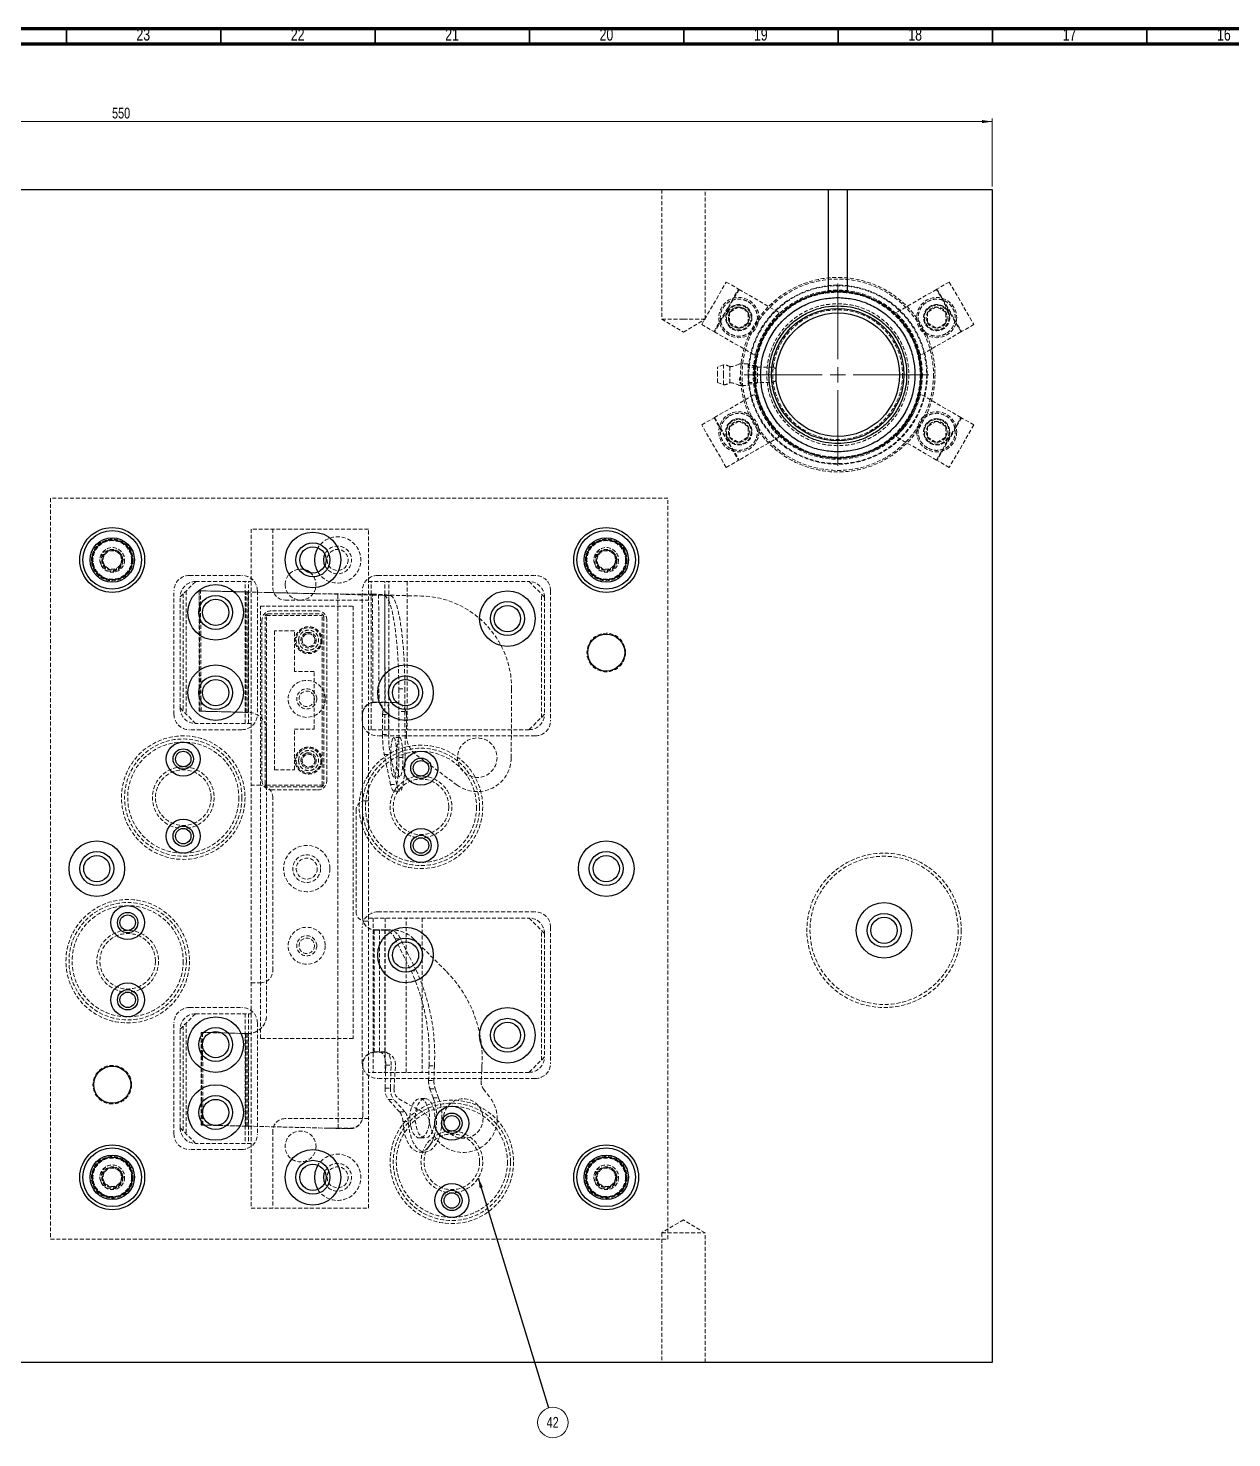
# Model space of a CAD drawing. Header units: millimetres. Extents: x 5 to 1539, y -495 to 895.
# Drawn here: x 337.6 to 727.5, y 438.5 to 895.1 of the extents above; entities that cross this region are included whole.
import ezdxf

# ---------------------------------------------------------------- set-up
doc = ezdxf.new("R2010")
doc.units = ezdxf.units.MM
doc.linetypes.add('HIDDEN', pattern=[1.905, 1.27, -0.635])
doc.styles.add('SLDTEXTSTYLE13', font='TXT', dxfattribs={"width": 0.75})
doc.dimstyles.new('SLDDIMSTYLE0', dxfattribs={"dimtxt": 3.5, "dimasz": 3.302, "dimexe": 0, "dimexo": 0.0625, "dimgap": 0.875, "dimtad": 1, "dimrnd": 1e-09, "dimzin": 12, "dimdsep": 46, "dimtxsty": 'SLDTEXTSTYLE13', "dimsah": 1, "dimcen": 0.09, "dimadec": 0, "dimazin": 3, "dimtfac": 1, "dimtofl": 0, "dimtmove": 0, "dimatfit": 3, "dimfxl": 1, "dimfrac": 2, "dimtolj": 1, "dimtzin": 12, "dimarcsym": 0})
doc.dimstyles.new('SLDDIMSTYLE2', dxfattribs={"dimtxt": 0.18, "dimasz": 3.302, "dimexe": 0, "dimexo": 0.0625, "dimgap": 0, "dimtad": 0, "dimtih": 1, "dimtoh": 1, "dimdec": 0, "dimrnd": 1e-09, "dimzin": 0, "dimdsep": 46, "dimtxsty": 'Standard', "dimsah": 1, "dimcen": 0.09, "dimadec": 0, "dimazin": 0, "dimtfac": 3.302, "dimtdec": 0, "dimtofl": 0, "dimtmove": 0, "dimatfit": 3, "dimfxl": 1, "dimfrac": 2, "dimtolj": 1, "dimtzin": 0, "dimarcsym": 0})

# ---------------------------------------------------------------- blocks, each defined once
blk = doc.blocks.new('_D_3')
at = {"color": 7, "linetype": 'Continuous', "lineweight": 18}
for p, q in [((99.85, 843.86), (99.85, 865.86)), ((99.85, 864.86), (649.85, 864.86)), ((649.85, 843.86), (649.85, 865.86))]:
    blk.add_line(p, q, dxfattribs=at)
for points in [[(99.85, 864.86), (103.15, 864.35), (103.15, 865.37)], [(649.85, 864.86), (646.55, 865.37), (646.55, 864.35)]]:
    blk.add_solid(points, dxfattribs=at)
at = {"color": 7, "linetype": 'Continuous', "lineweight": 18, "insert": (364.79, 869.37), "char_height": 3.5, "attachment_point": 1, "style": 'SLDTEXTSTYLE13'}
blk.add_mtext('550', dxfattribs=at)
blk = doc.blocks.new('SW_NOTE_1')
at = {"color": 0, "linetype": 'Continuous', "lineweight": 0}
blk.add_circle((1.44, -4.72), 4.94, dxfattribs=at)
at = {"color": 0, "linetype": 'Continuous', "lineweight": 0, "insert": (1.37, -2.91), "char_height": 3.5, "attachment_point": 2, "style": 'SLDTEXTSTYLE13'}
blk.add_mtext('42', dxfattribs=at)
blk = doc.blocks.new('SW_CENTERMARKSYMBOL_0')
at = {"color": 0, "linetype": 'Continuous', "lineweight": 0}
for p, q in [((0, 5), (0, 29.5)), ((-5, 0), (-29.5, 0)), ((0, 0), (-2.5, 0)), ((0, 0), (0, 2.5)), ((0, 0), (0, -2.5)), ((0, 0), (2.5, 0)), ((5, 0), (29.5, 0)), ((0, -5), (0, -29.5))]:
    blk.add_line(p, q, dxfattribs=at)

msp = doc.modelspace()

# ---------------------------------------------------------------- linework, layer by layer
at = {"color": 7, "linetype": 'Continuous', "lineweight": 70}
for p, q in [((5, 895), (1495, 895)), ((10, 890), (1490, 890))]:
    msp.add_line(p, q, dxfattribs=at)
at = {"color": 7, "linetype": 'Continuous', "lineweight": 35}
for p, q in [((350, 890), (350, 895)), ((400, 890), (400, 895)), ((450, 890), (450, 895)), ((500, 890), (500, 895)), ((550, 890), (550, 895)), ((600, 890), (600, 895)), ((650, 890), (650, 895)), ((700, 890), (700, 895))]:
    msp.add_line(p, q, dxfattribs=at)
at = {"color": 7, "linetype": 'Continuous', "lineweight": 25}
for p, q in [((152.851, 842.861), (596.851, 842.861)), ((596.851, 809.694), (596.851, 842.861)), ((596.851, 842.861), (602.851, 842.861)), ((602.851, 842.861), (649.851, 842.861)), ((602.851, 842.861), (602.851, 809.694)), ((649.851, 842.861), (649.851, 462.861)), ((649.851, 462.861), (99.851, 462.861))]:
    msp.add_line(p, q, dxfattribs=at)
at = {"color": 7, "linetype": 'HIDDEN', "lineweight": 18}
for p, q in [((542.851, 842.861), (542.851, 800.861)), ((556.851, 800.861), (556.851, 842.861)), ((555.779, 799.126), (563.729, 812.896)), ((563.729, 812.896), (567.713, 810.596)), ((635.973, 812.896), (631.99, 810.596)), ((635.973, 812.896), (643.923, 799.126)), ((559.763, 796.826), (567.713, 810.596)), ((567.886, 810.496), (559.936, 796.726)), ((567.886, 810.496), (580.877, 802.996)), ((631.816, 810.496), (618.826, 802.996)), ((631.816, 810.496), (631.99, 810.596)), ((639.766, 796.726), (631.816, 810.496)), ((631.99, 810.596), (639.94, 796.826)), ((567.808, 804.825), (564.809, 803.093)), ((570.809, 803.093), (567.808, 804.825)), ((631.894, 804.825), (628.894, 803.093)), ((634.894, 803.093), (631.894, 804.825)), ((549.851, 800.861), (542.851, 800.861)), ((542.851, 800.861), (549.851, 796.655)), ((556.851, 800.861), (549.851, 800.861)), ((549.851, 796.655), (556.851, 800.861)), ((564.886, 803.049), (564.344, 803.361)), ((564.809, 803.093), (564.809, 799.629)), ((564.809, 799.629), (567.808, 797.897)), ((567.808, 797.897), (570.809, 799.629)), ((571.273, 799.361), (570.731, 799.674)), ((570.809, 799.629), (570.809, 803.093)), ((580.877, 802.996), (580.576, 802.475)), ((619.127, 802.475), (618.826, 802.996)), ((628.894, 803.093), (628.894, 799.629)), ((628.894, 799.629), (631.894, 797.897)), ((631.894, 797.897), (634.894, 799.629)), ((634.894, 799.629), (634.894, 803.093)), ((555.779, 799.126), (559.763, 796.826)), ((559.936, 796.726), (572.927, 789.226)), ((639.766, 796.726), (626.776, 789.226)), ((643.923, 799.126), (639.94, 796.826)), ((562.851, 786.111), (560.851, 785.361)), ((562.851, 786.111), (562.851, 782.861)), ((570.851, 786.361), (568.851, 786.361)), ((570.851, 786.361), (570.851, 782.861)), ((573.351, 785.861), (570.851, 785.861)), ((573.228, 789.747), (572.927, 789.226)), ((573.351, 785.861), (573.351, 779.861)), ((573.851, 785.361), (573.351, 785.861)), ((626.776, 789.226), (626.475, 789.747)), ((560.851, 782.861), (560.851, 785.361)), ((560.851, 780.361), (560.851, 782.861)), ((562.851, 782.861), (562.851, 779.611)), ((564.851, 780.3), (564.851, 785.423)), ((570.851, 782.861), (568.851, 782.861)), ((578.997, 785.361), (570.851, 785.361)), ((570.851, 782.861), (570.851, 779.361)), ((573.851, 785.361), (573.851, 780.361)), ((559.936, 768.996), (572.927, 776.496)), ((560.851, 780.361), (562.851, 779.611)), ((568.851, 779.361), (570.851, 779.361)), ((570.851, 780.361), (578.997, 780.361)), ((570.851, 779.861), (573.351, 779.861)), ((573.228, 775.975), (572.927, 776.496)), ((573.351, 779.861), (573.851, 780.361)), ((626.475, 775.975), (626.776, 776.496)), ((639.766, 768.996), (626.776, 776.496)), ((555.779, 766.596), (559.763, 768.896)), ((559.763, 768.896), (567.713, 755.126)), ((559.936, 768.996), (567.886, 755.226)), ((567.808, 767.825), (564.809, 766.093)), ((570.809, 766.093), (567.808, 767.825)), ((631.894, 767.825), (628.894, 766.093)), ((631.816, 755.226), (639.766, 768.996)), ((634.894, 766.093), (631.894, 767.825)), ((639.94, 768.896), (631.99, 755.126)), ((643.923, 766.596), (639.94, 768.896)), ((563.729, 752.826), (555.779, 766.596)), ((564.809, 766.093), (564.809, 762.629)), ((564.809, 762.629), (567.808, 760.897)), ((567.808, 760.897), (570.809, 762.629)), ((580.877, 762.726), (567.886, 755.226)), ((570.809, 762.629), (570.809, 766.093)), ((580.877, 762.726), (580.576, 763.247)), ((618.826, 762.726), (619.127, 763.247)), ((631.816, 755.226), (618.826, 762.726)), ((628.894, 766.093), (628.894, 762.629)), ((628.894, 762.629), (631.894, 760.897)), ((631.894, 760.897), (634.894, 762.629)), ((634.894, 762.629), (634.894, 766.093)), ((643.923, 766.596), (635.973, 752.826)), ((563.729, 752.826), (567.713, 755.126)), ((635.973, 752.826), (631.99, 755.126)), ((544.851, 742.861), (344.851, 742.861)), ((344.851, 742.861), (344.851, 502.861)), ((544.851, 502.861), (544.851, 742.861)), ((447.851, 732.861), (409.851, 732.861)), ((409.851, 732.861), (409.851, 715.861)), ((416.851, 732.861), (416.851, 713.861)), ((447.851, 715.861), (447.851, 732.861)), ((360.991, 723.908), (360.963, 723.422)), ((368.04, 722.861), (368.851, 722.861)), ((520.991, 723.908), (520.963, 723.422)), ((528.04, 722.861), (528.851, 722.861)), ((389.851, 717.861), (406.851, 717.861)), ((450.851, 717.861), (501.851, 717.861)), ((384.851, 672.861), (384.851, 712.861)), ((386.851, 710.861), (391.851, 715.861)), ((388.848, 712.858), (388.848, 672.865)), ((391.851, 715.861), (409.851, 715.861)), ((393.022, 673.855), (393.001, 712.861)), ((393.001, 712.861), (449.213, 711.47)), ((393.043, 712.876), (393.221, 673.859)), ((408.052, 712.489), (393.043, 712.876)), ((393.443, 712.876), (393.043, 712.876)), ((393.621, 673.859), (393.443, 712.876)), ((408.452, 712.489), (393.443, 712.876)), ((407.953, 669.861), (407.953, 715.861)), ((408.052, 673.477), (408.052, 712.489)), ((408.452, 712.489), (408.052, 712.489)), ((408.452, 673.477), (408.452, 712.489)), ((408.65, 712.474), (408.751, 712.474)), ((408.851, 712.469), (408.851, 673.463)), ((415.353, 712.308), (408.851, 712.469)), ((408.851, 712.469), (408.851, 673.463)), ((408.851, 712.469), (408.851, 712.469)), ((408.952, 669.861), (408.952, 715.861)), ((409.851, 715.861), (409.851, 669.861)), ((411.851, 712.861), (411.851, 672.861)), ((445.851, 670.861), (445.851, 712.861)), ((447.851, 667.861), (447.851, 715.861)), ((447.851, 715.861), (499.851, 715.861)), ((448.73, 667.861), (448.73, 715.861)), ((453.175, 667.861), (453.175, 715.861)), ((454.457, 667.861), (454.457, 715.861)), ((460.384, 715.861), (460.384, 667.861)), ((499.851, 715.861), (504.851, 710.861)), ((506.851, 712.861), (506.851, 670.861)), ((386.851, 674.861), (386.851, 710.861)), ((387.851, 711.861), (387.851, 673.861)), ((412.851, 707.861), (442.851, 707.861)), ((412.851, 567.861), (412.851, 707.861)), ((415.353, 712.308), (415.71, 712.299)), ((415.71, 712.299), (416.06, 712.29)), ((419.883, 712.192), (416.06, 712.29)), ((431.879, 711.884), (419.883, 712.192)), ((419.883, 712.192), (419.883, 712.192)), ((420.851, 709.861), (425.851, 709.861)), ((425.851, 709.861), (447.851, 709.861)), ((431.879, 711.884), (432.449, 711.885)), ((434.26, 711.84), (432.449, 711.885)), ((437.89, 711.842), (434.26, 711.84)), ((437.982, 538.755), (437.89, 711.842)), ((440.049, 711.821), (437.89, 711.842)), ((437.982, 538.796), (437.89, 711.842)), ((449.156, 711.733), (440.049, 711.821)), ((442.851, 707.861), (442.851, 567.861)), ((449.287, 676.752), (449.156, 711.733)), ((449.213, 711.47), (452.963, 711.472)), ((451.133, 711.607), (453.108, 711.615)), ((451.133, 711.607), (451.263, 676.806)), ((453.003, 711.308), (451.133, 711.607)), ((452.963, 711.472), (464.97, 711.172)), ((454.978, 711.315), (453.003, 711.308)), ((453.108, 711.615), (453.238, 676.814)), ((453.108, 711.615), (454.978, 711.315)), ((503.851, 671.861), (503.851, 711.861)), ((504.851, 710.861), (504.851, 672.861)), ((413.351, 703.361), (413.351, 651.361)), ((414.351, 650.361), (414.351, 704.361)), ((414.861, 649.871), (414.861, 704.851)), ((414.861, 704.851), (432.841, 704.851)), ((415.351, 705.361), (432.352, 705.361)), ((431.352, 706.361), (416.351, 706.361)), ((432.841, 649.871), (432.841, 704.851)), ((433.352, 704.361), (433.352, 650.361)), ((434.352, 651.361), (434.352, 703.361)), ((423.851, 699.861), (417.451, 699.861)), ((417.451, 699.861), (417.451, 654.861)), ((423.851, 686.711), (423.851, 699.861)), ((426.054, 697.375), (425.951, 696.861)), ((430.251, 686.711), (423.851, 686.711)), ((430.251, 668.011), (430.251, 686.711)), ((457.666, 681.126), (459.642, 681.133)), ((457.666, 681.126), (457.685, 673.786)), ((459.642, 681.133), (459.661, 673.793)), ((494.221, 680.988), (494.078, 658.726)), ((449.742, 676.801), (450.198, 676.802)), ((456.165, 676.672), (449.909, 676.669)), ((453.734, 676.815), (453.238, 676.814)), ((391.851, 669.861), (386.851, 674.861)), ((409, 673.459), (393.022, 673.855)), ((393.221, 673.859), (408.052, 673.477)), ((393.221, 673.859), (393.621, 673.859)), ((408.452, 673.477), (393.621, 673.859)), ((408.052, 673.477), (408.851, 673.463)), ((408.452, 673.477), (408.052, 673.477)), ((408.851, 673.463), (408.452, 673.477)), ((408.851, 673.463), (409.003, 673.459)), ((445.945, 607.723), (445.911, 672.799)), ((445.911, 672.667), (445.946, 606.96)), ((452.396, 672.782), (454.371, 672.79)), ((452.413, 666.274), (452.396, 672.782)), ((454.389, 666.282), (454.371, 672.79)), ((459.661, 673.793), (457.685, 673.786)), ((457.685, 673.786), (457.725, 658.866)), ((459.661, 673.793), (459.701, 658.873)), ((460.125, 666.14), (460.169, 672.978)), ((504.851, 672.861), (499.851, 667.861)), ((406.851, 667.861), (389.851, 667.861)), ((409.851, 669.861), (391.851, 669.861)), ((409.851, 669.861), (409.851, 575.861)), ((414.851, 667.461), (414.851, 650.046)), ((423.851, 654.861), (423.851, 668.011)), ((423.851, 668.011), (430.251, 668.011)), ((447.851, 606.861), (447.851, 667.861)), ((499.851, 667.861), (447.851, 667.861)), ((501.851, 665.861), (450.851, 665.861)), ((452.413, 666.274), (454.389, 666.282)), ((457.964, 665.344), (455.989, 665.337)), ((426.054, 658.375), (425.951, 657.861)), ((425.951, 657.861), (426.044, 657.394)), ((452.943, 659.781), (454.919, 659.788)), ((455.029, 650.079), (452.943, 659.781)), ((457.005, 650.087), (454.919, 659.788)), ((457.725, 658.866), (459.701, 658.873)), ((476.553, 649.941), (463.379, 659.648)), ((417.451, 654.861), (423.851, 654.861)), ((412.851, 649.861), (409.851, 649.861)), ((414.851, 649.686), (414.851, 575.434)), ((414.861, 649.871), (432.841, 649.871)), ((432.352, 649.361), (415.351, 649.361)), ((455.029, 650.079), (457.005, 650.087)), ((456.036, 652.537), (458.012, 652.544)), ((416.351, 648.361), (431.352, 648.361)), ((416.851, 589.861), (416.851, 645.861)), ((447.851, 644.861), (446.851, 644.861)), ((456.054, 647.937), (458.029, 647.944)), ((443.851, 641.861), (443.851, 608.861)), ((445.946, 607.051), (445.945, 607.723)), ((450.851, 608.861), (501.851, 608.861)), ((445.851, 559.861), (445.851, 603.861)), ((446.851, 605.861), (447.851, 605.861)), ((447.851, 606.861), (499.851, 606.861)), ((447.851, 556.861), (447.851, 606.861)), ((449.378, 606.861), (449.378, 556.861)), ((449.66, 563.442), (449.639, 603.065)), ((450.104, 603.054), (449.871, 603.053)), ((449.948, 602.962), (455.511, 602.965)), ((451.371, 603.054), (451.392, 563.454)), ((454.644, 603.056), (453.103, 603.055)), ((453.103, 603.055), (453.124, 563.455)), ((453.274, 606.861), (453.274, 556.861)), ((460.063, 556.861), (460.063, 606.861)), ((465.259, 606.861), (465.259, 556.861)), ((499.851, 606.861), (504.851, 601.861)), ((503.851, 560.861), (503.851, 602.861)), ((506.851, 603.861), (506.851, 559.861)), ((456.449, 600.128), (458.181, 600.129)), ((456.449, 600.128), (461.639, 589.761)), ((463.372, 589.761), (458.181, 600.129)), ((462.583, 600.039), (472.959, 589.675)), ((504.851, 601.861), (504.851, 561.861)), ((461.639, 589.761), (463.372, 589.761)), ((409.851, 585.861), (412.851, 585.861)), ((386.851, 570.861), (391.851, 575.861)), ((389.851, 577.861), (406.851, 577.861)), ((391.851, 575.861), (409.851, 575.861)), ((407.953, 575.861), (407.953, 533.861)), ((408.952, 575.861), (408.952, 533.861)), ((409.851, 575.861), (409.851, 533.861)), ((384.851, 536.861), (384.851, 572.861)), ((386.851, 538.861), (386.851, 570.861)), ((387.851, 571.861), (387.851, 537.861)), ((388.848, 572.858), (388.848, 536.865)), ((411.851, 572.861), (411.851, 536.861)), ((393.693, 539.801), (393.677, 569.808)), ((393.677, 569.808), (408.703, 569.436)), ((393.697, 569.816), (393.834, 539.788)), ((408.052, 569.446), (393.697, 569.816)), ((394.097, 569.816), (393.697, 569.816)), ((408.452, 569.446), (394.097, 569.816)), ((394.234, 539.788), (394.097, 569.816)), ((408.052, 539.436), (408.052, 569.446)), ((408.052, 569.446), (408.623, 569.436)), ((408.452, 569.446), (408.052, 569.446)), ((408.452, 539.436), (408.452, 569.446)), ((408.737, 569.436), (408.452, 569.446)), ((408.737, 569.436), (408.623, 569.436)), ((408.851, 569.434), (408.851, 539.426)), ((442.851, 567.861), (412.851, 567.861)), ((449.893, 563.454), (450.126, 563.454)), ((452.58, 563.363), (449.969, 563.362)), ((453.124, 563.455), (453.189, 563.455)), ((504.851, 561.861), (499.851, 556.861)), ((445.98, 542.738), (445.971, 559.452)), ((445.971, 559.36), (445.98, 542.646)), ((453.23, 551.78), (453.455, 559.209)), ((453.455, 559.209), (455.187, 559.21)), ((454.962, 551.781), (455.187, 559.21)), ((456.118, 551.69), (456.58, 559.236)), ((467.329, 554.19), (467.476, 559.014)), ((467.476, 559.014), (469.208, 559.015)), ((469.208, 559.015), (469.061, 554.191)), ((484.529, 557.525), (484.319, 554.119)), ((484.615, 558.931), (484.529, 557.525)), ((447.851, 512.861), (447.851, 556.861)), ((499.851, 556.861), (447.851, 556.861)), ((501.851, 554.861), (450.851, 554.861)), ((467.329, 554.19), (469.061, 554.191)), ((453.23, 551.78), (454.962, 551.781)), ((454.273, 548.02), (456.005, 548.021)), ((457.94, 544.036), (454.273, 548.02)), ((459.672, 544.037), (456.005, 548.021)), ((466.178, 548.396), (464.446, 548.395)), ((467.733, 551.527), (469.465, 551.528)), ((467.733, 551.527), (468.828, 548.644)), ((468.828, 548.644), (470.56, 548.645)), ((469.465, 551.528), (470.56, 548.645)), ((485.125, 551.453), (487.323, 548.559)), ((457.94, 544.036), (459.672, 544.037)), ((465.499, 543.967), (458.202, 547.93)), ((391.851, 533.861), (386.851, 538.861)), ((440.449, 538.644), (393.693, 539.801)), ((393.834, 539.788), (408.052, 539.436)), ((393.834, 539.788), (394.234, 539.788)), ((408.052, 539.436), (408.452, 539.436)), ((408.851, 539.426), (434.352, 538.795)), ((447.851, 541.861), (420.851, 541.861)), ((458.977, 540.914), (460.709, 540.915)), ((467.724, 540.026), (467.531, 541.136)), ((416.851, 537.861), (416.851, 512.861)), ((437.982, 538.796), (434.352, 538.795)), ((437.982, 538.755), (441.961, 538.736)), ((441.961, 538.644), (440.449, 538.644)), ((464.453, 535.595), (466.185, 535.596)), ((406.851, 531.861), (389.851, 531.861)), ((409.851, 533.861), (391.851, 533.861)), ((409.851, 533.861), (409.851, 512.861)), ((464.455, 530.995), (466.188, 530.996)), ((360.991, 523.908), (360.963, 523.422)), ((368.04, 522.861), (368.851, 522.861)), ((520.991, 523.908), (520.963, 523.422)), ((528.04, 522.861), (528.851, 522.861)), ((409.851, 512.861), (447.851, 512.861)), ((549.851, 509.067), (542.851, 504.861)), ((556.851, 504.861), (549.851, 509.067)), ((344.851, 502.861), (544.851, 502.861)), ((542.851, 504.861), (556.851, 504.861)), ((542.851, 504.861), (542.851, 462.861)), ((556.851, 462.861), (556.851, 504.861))]:
    msp.add_line(p, q, dxfattribs=at)
at = {"color": 7, "linetype": 'HIDDEN', "lineweight": 18, "flags": 128}
for points in [[(567.886, 810.496), (567.853, 810.516), (567.82, 810.535), (567.79, 810.552), (567.764, 810.567), (567.742, 810.579), (567.726, 810.589), (567.717, 810.594), (567.713, 810.596)], [(602.851, 809.694), (599.851, 809.861), (596.851, 809.694)], [(559.763, 796.826), (559.767, 796.825), (559.776, 796.819), (559.792, 796.81), (559.814, 796.797), (559.84, 796.782), (559.87, 796.765), (559.903, 796.746), (559.936, 796.726)], [(639.766, 796.726), (639.8, 796.746), (639.833, 796.765), (639.863, 796.782), (639.889, 796.797), (639.911, 796.81), (639.927, 796.819), (639.936, 796.825), (639.94, 796.826)], [(559.763, 768.896), (559.767, 768.898), (559.776, 768.904), (559.792, 768.913), (559.814, 768.926), (559.84, 768.941), (559.87, 768.958), (559.903, 768.977), (559.936, 768.996)], [(639.94, 768.896), (639.936, 768.898), (639.927, 768.904), (639.911, 768.913), (639.889, 768.926), (639.863, 768.941), (639.833, 768.958), (639.8, 768.977), (639.766, 768.996)], [(567.713, 755.126), (567.717, 755.128), (567.726, 755.134), (567.742, 755.143), (567.764, 755.156), (567.79, 755.171), (567.82, 755.188), (567.853, 755.207), (567.886, 755.226)], [(631.816, 755.226), (631.85, 755.207), (631.883, 755.188), (631.913, 755.171), (631.939, 755.156), (631.961, 755.143), (631.977, 755.134), (631.986, 755.128), (631.99, 755.126)], [(360.955, 722.419), (361.293, 721.273), (362.063, 720.214), (363.145, 719.473), (364.376, 719.15), (365.642, 719.257), (366.775, 719.774), (367.659, 720.629), (368.197, 721.722), (368.334, 722.904), (368.065, 724.063), (367.443, 725.03), (366.532, 725.734), (365.465, 726.078), (364.355, 726.047), (363.639, 725.81), (363.639, 725.81)], [(520.955, 722.419), (521.293, 721.273), (522.063, 720.214), (523.145, 719.473), (524.376, 719.15), (525.642, 719.257), (526.775, 719.774), (527.659, 720.629), (528.197, 721.722), (528.334, 722.904), (528.065, 724.063), (527.443, 725.03), (526.532, 725.734), (525.465, 726.078), (524.355, 726.047), (523.639, 725.81), (523.639, 725.81)], [(368.04, 722.861), (367.797, 724.081), (367.106, 725.116), (366.071, 725.807), (364.851, 726.049), (363.631, 725.807), (362.597, 725.116), (361.906, 724.081), (361.663, 722.861), (361.906, 721.641), (362.597, 720.607), (363.631, 719.916), (364.851, 719.673), (366.071, 719.916), (367.106, 720.607), (367.797, 721.641), (368.04, 722.861), (368.04, 722.861)], [(528.04, 722.861), (527.797, 724.081), (527.106, 725.116), (526.071, 725.807), (524.851, 726.049), (523.631, 725.807), (522.597, 725.116), (521.906, 724.081), (521.663, 722.861), (521.906, 721.641), (522.597, 720.607), (523.631, 719.916), (524.851, 719.673), (526.071, 719.916), (527.106, 720.607), (527.797, 721.641), (528.04, 722.861), (528.04, 722.861)], [(453.003, 711.308), (453.52, 711.041), (454.03, 710.409), (454.528, 709.42), (455.006, 708.086), (455.461, 706.423), (455.884, 704.452), (456.273, 702.196), (456.621, 699.684), (456.925, 696.947), (457.18, 694.017), (457.384, 690.932), (457.534, 687.729), (457.629, 684.447), (457.666, 681.126)], [(454.978, 711.315), (455.495, 711.049), (456.005, 710.417), (456.503, 709.428), (456.982, 708.093), (457.436, 706.43), (457.86, 704.459), (458.248, 702.204), (458.597, 699.692), (458.9, 696.954), (459.156, 694.025), (459.36, 690.94), (459.51, 687.736), (459.604, 684.454), (459.642, 681.133)], [(453.238, 676.814), (453.103, 676.813), (452.884, 676.812), (452.587, 676.811), (452.217, 676.81), (451.783, 676.808), (451.295, 676.806), (450.762, 676.804), (450.198, 676.802)], [(455.985, 665.337), (456.224, 665.158), (456.451, 664.617), (456.652, 663.746), (456.816, 662.596), (456.934, 661.233), (456.998, 659.737), (457.005, 658.194), (456.954, 656.695), (456.848, 655.325), (456.694, 654.166), (456.5, 653.283), (456.278, 652.73), (456.04, 652.537), (455.801, 652.716), (455.574, 653.256), (455.373, 654.127), (455.209, 655.277), (455.091, 656.64), (455.027, 658.136), (455.02, 659.679), (455.071, 661.179), (455.177, 662.548), (455.331, 663.708), (455.525, 664.59), (455.747, 665.144), (455.985, 665.337)], [(457.96, 665.344), (458.199, 665.165), (458.426, 664.624), (458.628, 663.754), (458.792, 662.604), (458.91, 661.241), (458.974, 659.744), (458.98, 658.202), (458.929, 656.702), (458.824, 655.333), (458.669, 654.173), (458.476, 653.291), (458.254, 652.737), (458.016, 652.544), (457.777, 652.723), (457.55, 653.264), (457.348, 654.134), (457.184, 655.285), (457.067, 656.647), (457.003, 658.144), (456.996, 659.687), (457.047, 661.186), (457.153, 662.556), (457.307, 663.715), (457.501, 664.597), (457.723, 665.151), (457.96, 665.344)], [(457.725, 658.866), (457.702, 656.863), (457.622, 654.929), (457.488, 653.129), (457.305, 651.524), (457.078, 650.167), (456.816, 649.104), (456.527, 648.37), (456.22, 647.99), (455.907, 647.977), (455.597, 648.33), (455.302, 649.039), (455.029, 650.079)], [(459.701, 658.873), (459.677, 656.87), (459.597, 654.936), (459.463, 653.137), (459.28, 651.531), (459.054, 650.174), (458.791, 649.111), (458.502, 648.377), (458.196, 647.997), (457.883, 647.984), (457.573, 648.338), (457.277, 649.046), (457.005, 650.087)], [(450.104, 603.054), (450.562, 603.054), (451.008, 603.054), (451.435, 603.054), (451.837, 603.054), (452.21, 603.055), (452.548, 603.055), (452.847, 603.055), (453.103, 603.055)], [(453.124, 563.455), (452.868, 563.455), (452.569, 563.455), (452.231, 563.455), (451.858, 563.455), (451.456, 563.454), (451.029, 563.454), (450.583, 563.454), (450.126, 563.454)], [(451.457, 563.454), (451.862, 563.372), (452.251, 563.126), (452.606, 562.729), (452.915, 562.195), (453.162, 561.548), (453.339, 560.814), (453.438, 560.023), (453.455, 559.209)], [(453.189, 563.455), (453.594, 563.373), (453.983, 563.127), (454.338, 562.73), (454.647, 562.196), (454.894, 561.549), (455.071, 560.815), (455.17, 560.024), (455.187, 559.21)], [(468.828, 548.644), (469.365, 546.923), (469.734, 545.034), (469.924, 543.041), (469.928, 541.013), (469.746, 539.019), (469.383, 537.125), (468.853, 535.398), (468.174, 533.894), (467.367, 532.666), (466.462, 531.754), (465.488, 531.191), (464.479, 530.995), (463.469, 531.173), (462.492, 531.718), (461.582, 532.613), (460.769, 533.827), (460.081, 535.318), (459.542, 537.037), (459.17, 538.923), (458.977, 540.914)], [(470.56, 548.645), (471.097, 546.924), (471.466, 545.035), (471.656, 543.042), (471.66, 541.014), (471.478, 539.02), (471.115, 537.126), (470.585, 535.398), (469.906, 533.895), (469.099, 532.666), (468.194, 531.755), (467.22, 531.192), (466.211, 530.996), (465.201, 531.174), (464.224, 531.719), (463.314, 532.614), (462.501, 533.828), (461.813, 535.319), (461.274, 537.037), (460.902, 538.924), (460.709, 540.915)], [(461.255, 542.388), (461.395, 543.905), (461.711, 545.311), (462.187, 546.525), (462.795, 547.475), (463.498, 548.107), (464.257, 548.384), (465.027, 548.289), (465.763, 547.828), (466.424, 547.029), (466.969, 545.937), (467.368, 544.616), (467.597, 543.142), (467.644, 541.602), (467.505, 540.085), (467.188, 538.678), (466.712, 537.465), (466.105, 536.515), (465.401, 535.883), (464.642, 535.606), (463.872, 535.701), (463.136, 536.161), (462.476, 536.961), (461.93, 538.053), (461.531, 539.374), (461.302, 540.847), (461.255, 542.388)], [(462.988, 542.389), (463.127, 543.906), (463.443, 545.312), (463.919, 546.526), (464.527, 547.476), (465.23, 548.108), (465.989, 548.385), (466.759, 548.29), (467.496, 547.829), (468.156, 547.03), (468.701, 545.938), (469.1, 544.617), (469.329, 543.143), (469.376, 541.603), (469.237, 540.086), (468.92, 538.679), (468.444, 537.466), (467.837, 536.516), (467.133, 535.884), (466.374, 535.607), (465.604, 535.702), (464.868, 536.162), (464.208, 536.962), (463.662, 538.054), (463.263, 539.375), (463.034, 540.848), (462.988, 542.389)], [(360.955, 522.419), (361.293, 521.273), (362.063, 520.214), (363.145, 519.473), (364.376, 519.15), (365.642, 519.257), (366.775, 519.774), (367.659, 520.629), (368.197, 521.722), (368.334, 522.904), (368.065, 524.063), (367.443, 525.03), (366.532, 525.734), (365.465, 526.078), (364.355, 526.047), (363.639, 525.81), (363.639, 525.81)], [(368.04, 522.861), (367.797, 524.081), (367.106, 525.116), (366.071, 525.807), (364.851, 526.049), (363.631, 525.807), (362.597, 525.116), (361.906, 524.081), (361.663, 522.861), (361.906, 521.641), (362.597, 520.607), (363.631, 519.916), (364.851, 519.673), (366.071, 519.916), (367.106, 520.607), (367.797, 521.641), (368.04, 522.861), (368.04, 522.861)], [(520.955, 522.419), (521.293, 521.273), (522.063, 520.214), (523.145, 519.473), (524.376, 519.15), (525.642, 519.257), (526.775, 519.774), (527.659, 520.629), (528.197, 521.722), (528.334, 522.904), (528.065, 524.063), (527.443, 525.03), (526.532, 525.734), (525.465, 526.078), (524.355, 526.047), (523.639, 525.81), (523.639, 525.81)], [(528.04, 522.861), (527.797, 524.081), (527.106, 525.116), (526.071, 525.807), (524.851, 526.049), (523.631, 525.807), (522.597, 525.116), (521.906, 524.081), (521.663, 522.861), (521.906, 521.641), (522.597, 520.607), (523.631, 519.916), (524.851, 519.673), (526.071, 519.916), (527.106, 520.607), (527.797, 521.641), (528.04, 522.861), (528.04, 522.861)]]:
    msp.add_lwpolyline(points, dxfattribs=at)
at = {"color": 7, "linetype": 'Continuous', "lineweight": 25, "flags": 128}
for points in [[(433.351, 722.861), (433.534, 724.129), (433.715, 724.633)], [(433.715, 721.09), (433.534, 721.594), (433.351, 722.861)], [(433.351, 522.861), (433.534, 524.129), (433.715, 524.633)], [(433.715, 521.09), (433.534, 521.594), (433.351, 522.861)]]:
    msp.add_lwpolyline(points, dxfattribs=at)
at = {"color": 7, "linetype": 'HIDDEN', "lineweight": 18}
for centre, radius in [((599.851, 782.861), 31.5), ((599.851, 782.861), 31), ((599.851, 782.861), 29), ((599.851, 782.861), 28.81), ((599.851, 782.861), 27.394), ((599.851, 782.861), 27.01), ((599.851, 782.861), 26.73), ((599.851, 782.861), 26.71), ((567.808, 801.361), 6.5), ((567.808, 801.361), 4.25), ((567.808, 801.361), 4.2), ((567.808, 801.361), 3.4), ((599.851, 782.861), 21.006), ((631.894, 801.361), 6.5), ((631.894, 801.361), 4.25), ((631.894, 801.361), 4.2), ((631.894, 801.361), 4), ((631.894, 801.361), 3.4), ((631.894, 801.361), 3.375), ((567.808, 764.361), 6.5), ((567.808, 764.361), 4.25), ((567.808, 764.361), 4.2), ((567.808, 764.361), 4), ((567.808, 764.361), 3.4), ((567.808, 764.361), 3.375), ((631.894, 764.361), 6.5), ((631.894, 764.361), 4.25), ((631.894, 764.361), 4.2), ((631.894, 764.361), 4), ((631.894, 764.361), 3.4), ((631.894, 764.361), 3.375), ((364.851, 722.861), 6.75), ((364.851, 722.861), 6.25), ((364.851, 722.861), 4), ((364.851, 722.861), 3.4), ((437.851, 722.861), 3.4), ((524.851, 722.861), 6.75), ((524.851, 722.861), 6.25), ((524.851, 722.861), 4), ((524.851, 722.861), 3.4), ((364.851, 722.861), 3), ((524.851, 722.861), 3), ((428.451, 696.861), 4), ((428.451, 696.861), 2.5), ((428.451, 696.861), 2.1), ((428.451, 696.861), 2.055), ((524.851, 692.861), 6.25), ((427.851, 677.861), 6), ((427.851, 677.861), 3.25), ((427.851, 677.861), 2.5), ((387.851, 645.861), 20), ((387.851, 645.861), 19), ((387.851, 645.861), 18), ((464.851, 642.861), 20), ((483.078, 658.797), 6.4), ((428.451, 657.861), 4), ((428.451, 657.861), 2.5), ((428.451, 657.861), 2.1), ((428.451, 657.861), 2.055), ((464.851, 642.861), 19), ((464.851, 642.861), 18), ((387.851, 645.861), 10), ((387.851, 645.861), 9), ((464.851, 642.861), 10), ((464.851, 642.861), 9), ((427.851, 622.861), 7.5), ((427.851, 622.861), 4.5), ((427.851, 622.861), 3.4), ((614.851, 602.861), 25), ((614.851, 602.861), 24), ((369.851, 592.861), 20), ((369.851, 592.861), 19), ((369.851, 592.861), 18), ((369.851, 592.861), 10), ((427.851, 597.861), 6), ((369.851, 592.861), 9), ((427.851, 597.861), 3.25), ((427.851, 597.861), 2.5), ((364.851, 552.861), 6.25), ((478.562, 541.907), 6.4), ((474.851, 527.861), 20), ((474.851, 527.861), 19), ((474.851, 527.861), 18), ((425.851, 532.861), 5), ((474.851, 527.861), 10), ((474.851, 527.861), 9), ((364.851, 522.861), 6.75), ((364.851, 522.861), 6.25), ((364.851, 522.861), 4), ((364.851, 522.861), 3.4), ((364.851, 522.861), 3), ((437.851, 522.861), 3.4), ((524.851, 522.861), 6.75), ((524.851, 522.861), 6.25), ((524.851, 522.861), 4), ((524.851, 522.861), 3.4), ((524.851, 522.861), 3)]:
    msp.add_circle(centre, radius, dxfattribs=at)
at = {"color": 7, "linetype": 'Continuous', "lineweight": 25}
for centre, radius in [((599.851, 782.861), 26.995), ((599.851, 782.861), 21.449), ((599.851, 782.861), 20.006), ((364.851, 722.861), 10.5), ((364.851, 722.861), 9.5), ((429.851, 722.861), 9), ((524.851, 722.861), 10.5), ((524.851, 722.861), 9.5), ((364.851, 722.861), 7.191), ((364.851, 722.861), 6.5), ((429.851, 722.861), 5.5), ((429.851, 722.861), 4.25), ((524.851, 722.861), 7.191), ((524.851, 722.861), 6.5), ((398.351, 705.861), 9), ((492.851, 703.861), 9), ((398.351, 705.861), 5.5), ((398.351, 705.861), 4.25), ((492.851, 703.861), 5.5), ((492.851, 703.861), 4.25), ((524.851, 692.861), 6), ((398.351, 679.861), 9), ((398.351, 679.861), 5.5), ((459.851, 679.861), 9), ((459.851, 679.861), 5.5), ((398.351, 679.861), 4.25), ((459.851, 679.861), 4.25), ((387.851, 658.361), 5.5), ((387.851, 658.361), 3.3), ((387.851, 658.361), 2.5), ((464.851, 655.361), 5.5), ((464.851, 655.361), 3.3), ((464.851, 655.361), 2.5), ((387.851, 633.361), 5.5), ((387.851, 633.361), 3.3), ((387.851, 633.361), 2.5), ((464.851, 630.361), 5.5), ((359.851, 622.861), 9), ((464.851, 630.361), 3.3), ((464.851, 630.361), 2.5), ((524.851, 622.861), 9), ((359.851, 622.861), 5.5), ((359.851, 622.861), 4.25), ((524.851, 622.861), 5.5), ((524.851, 622.861), 4.25), ((369.851, 605.361), 5.5), ((369.851, 605.361), 3.3), ((369.851, 605.361), 2.5), ((614.851, 602.861), 9), ((614.851, 602.861), 5.5), ((459.851, 594.861), 9), ((614.851, 602.861), 4.25), ((459.851, 594.861), 5.5), ((459.851, 594.861), 4.25), ((369.851, 580.361), 5.5), ((369.851, 580.361), 3.3), ((369.851, 580.361), 2.5), ((492.851, 568.861), 9), ((398.351, 565.861), 9), ((398.351, 565.861), 5.5), ((492.851, 568.861), 5.5), ((492.851, 568.861), 4.25), ((398.351, 565.861), 4.25), ((364.851, 552.861), 6), ((398.351, 543.861), 9), ((398.351, 543.861), 5.5), ((398.351, 543.861), 4.25), ((474.851, 540.361), 5.5), ((474.851, 540.361), 3.3), ((474.851, 540.361), 2.5), ((364.851, 522.861), 10.5), ((364.851, 522.861), 9.5), ((364.851, 522.861), 7.191), ((429.851, 522.861), 9), ((524.851, 522.861), 10.5), ((524.851, 522.861), 9.5), ((524.851, 522.861), 7.191), ((364.851, 522.861), 6.5), ((429.851, 522.861), 5.5), ((429.851, 522.861), 4.25), ((524.851, 522.861), 6.5), ((474.851, 515.361), 5.5), ((474.851, 515.361), 3.3), ((474.851, 515.361), 2.5)]:
    msp.add_circle(centre, radius, dxfattribs=at)
for centre, radius, start, end in [((599.851, 782.861), 27, 96.37937, 83.62063), ((599.851, 782.861), 27, 83.62063, 96.37937), ((437.851, 722.861), 7.5, 148.38202, 180), ((437.851, 722.861), 7.5, 180, 211.61798), ((425.851, 714.861), 5, 49.84221, 77.02769), ((437.851, 522.861), 7.5, 148.38202, 180), ((437.851, 522.861), 7.5, 180, 211.61798)]:
    msp.add_arc(centre, radius, start, end, dxfattribs=at)
at = {"color": 7, "linetype": 'HIDDEN', "lineweight": 18}
for centre, radius, start, end in [((567.808, 801.361), 4, 330, 150), ((567.808, 801.361), 3.375, 330, 150), ((567.808, 801.361), 4, 150, 330), ((567.808, 801.361), 3.375, 150, 330), ((599.851, 782.861), 27.5, 134.50127, 165.49873), ((599.851, 782.861), 27.5, 14.50127, 45.49873), ((562.851, 782.861), 3.25, 52.02013, 90), ((564.118, 793.551), 8.161, 275.15364, 297.98736), ((562.851, 782.861), 3.25, 270, 307.97987), ((564.118, 772.172), 8.161, 61.98043, 84.84636), ((599.851, 782.861), 27.5, 194.50127, 225.49873), ((599.851, 782.861), 27.5, 314.50127, 345.49873), ((437.851, 722.861), 7.5, 211.61798, 148.38202), ((437.851, 722.861), 4.5, 203.18029, 156.81971), ((389.851, 712.861), 5, 90, 180), ((406.851, 712.861), 5, 0, 90), ((425.851, 714.861), 5, 77.02769, 180), ((425.851, 714.861), 5, 180, 49.84221), ((450.851, 712.861), 5, 90, 180), ((501.851, 712.861), 5, 0, 90), ((391.851, 710.861), 5, 90, 180), ((420.851, 713.861), 4, 180, 270), ((499.851, 710.861), 5, 0, 90), ((464.222, 681.181), 30, 359.63122, 88.57043), ((416.351, 703.361), 3, 90, 180), ((415.351, 704.361), 1, 90, 180), ((431.352, 703.361), 3, 0, 90), ((432.352, 704.361), 1, 360, 90), ((449.911, 672.801), 4, 98.9686, 180.03057), ((449.911, 672.669), 4, 90.03057, 180.03057), ((445.442, 673.744), 7.02, 352.12518, 25.87591), ((447.417, 673.752), 7.02, 352.12534, 25.87575), ((456.167, 672.672), 4, 17.39442, 90.03057), ((389.851, 672.861), 5, 180, 270), ((391.851, 674.861), 5, 180, 270), ((406.851, 672.861), 5, 270, 0), ((408.851, 667.461), 6, 360, 88.58161), ((408.851, 667.461), 6, 360, 88.55238), ((499.851, 672.861), 5, 270, 0), ((450.851, 670.861), 5, 180, 270), ((501.851, 670.861), 5, 270, 0), ((486.823, 665.817), 34.413, 179.23923, 190.10213), ((488.798, 665.825), 34.413, 179.2391, 190.10226), ((468.125, 666.089), 8, 179.63122, 233.6153), ((483.078, 658.797), 11, 233.6153, 359.63122), ((412.851, 645.861), 4, 0, 90), ((416.351, 651.361), 3, 180, 270), ((415.351, 650.361), 1, 180, 270), ((431.352, 651.361), 3, 270, 0), ((432.352, 650.361), 1, 270, 0), ((446.851, 641.861), 3, 90, 180), ((446.851, 608.861), 3, 180, 270), ((450.851, 603.861), 5, 90, 180), ((501.851, 603.861), 5, 0, 90), ((449.946, 607.053), 4, 180.03057, 265.59429), ((449.946, 606.962), 4, 180.03057, 270.03057), ((452.266, 598.674), 4.428, 19.1684, 81.61417), ((453.998, 598.675), 4.428, 19.1684, 81.61417), ((455.516, 592.965), 10, 45.03057, 90.03057), ((499.851, 601.861), 5, 0, 90), ((412.851, 589.861), 4, 270, 0), ((401.012, 562.325), 66.546, 357.14793, 24.34787), ((403.327, 562.437), 65.97, 357.02687, 24.46896), ((444.69, 561.375), 40, 356.49698, 45.03057), ((389.851, 572.861), 5, 90, 180), ((391.851, 570.861), 5, 90, 180), ((406.851, 572.861), 5, 0, 90), ((408.851, 575.434), 6, 268.58161, 0), ((408.851, 575.434), 6, 270, 360), ((449.971, 559.454), 4, 94.46684, 180.03057), ((449.971, 559.362), 4, 90.03057, 180.03057), ((452.582, 559.363), 4, 358.17125, 90.03057), ((499.851, 561.861), 5, 270, 0), ((450.851, 559.861), 5, 180, 270), ((501.851, 559.861), 5, 270, 0), ((474.384, 553.898), 7.06, 177.62837, 199.62454), ((476.115, 553.899), 7.06, 177.62811, 199.6248), ((488.311, 553.872), 4, 176.46307, 217.2084), ((458.796, 551.299), 5.587, 175.06314, 215.93917), ((460.528, 551.3), 5.587, 175.06293, 215.93938), ((460.11, 551.445), 4, 176.49698, 241.49698), ((478.562, 541.907), 11, 189.84881, 37.2084), ((453.823, 540.936), 5.154, 359.76133, 36.9802), ((455.555, 540.937), 5.154, 359.76158, 36.97995), ((463.59, 540.452), 4, 9.84881, 61.49698), ((391.851, 538.861), 5, 180, 270), ((420.851, 537.861), 4, 90, 180), ((441.98, 542.736), 4, 269.72925, 0.03057), ((441.98, 542.644), 4, 269.72925, 0.03057), ((389.851, 536.861), 5, 180, 270), ((406.851, 536.861), 5, 270, 0), ((437.851, 522.861), 7.5, 211.61798, 148.38202), ((437.851, 522.861), 4.5, 203.18029, 156.81971)]:
    msp.add_arc(centre, radius, start, end, dxfattribs=at)
for points, knots in [([(564.809, 796.165), (564.195, 796.612), (563.251, 797.299), (562.415, 798.646), (561.971, 799.796), (561.777, 801.019), (561.847, 802.591), (562.487, 804.434), (563.763, 805.909), (565.089, 806.756), (566.245, 807.199), (567.464, 807.39), (569.048, 807.339), (570.115, 806.865), (570.809, 806.558)], [0, 0, 0, 0, 0.1197286, 0.1841809, 0.2499999, 0.31582, 0.3802715, 0.4999999, 0.6197284, 0.6841805, 0.7500002, 0.8158196, 0.8802719, 1, 1, 1, 1]), ([(570.809, 806.558), (571.422, 806.111), (572.366, 805.423), (573.202, 804.077), (573.647, 802.926), (573.837, 801.706), (573.786, 800.122), (573.313, 799.055), (573.005, 798.361)], [0, 0, 0, 0, 0.2394571, 0.3683604, 0.4999999, 0.6316386, 0.7605432, 1, 1, 1, 1]), ([(576.845, 782.861), (576.92, 784.265), (577.074, 787.155), (578.354, 791.443), (580.476, 795.566), (583.468, 799.245), (586.545, 801.743), (589.25, 803.325), (592.016, 804.578), (595.558, 805.64), (598.448, 805.793), (599.851, 805.867)], [0, 0, 0, 0, 0.1164969, 0.2399718, 0.3685799, 0.4999177, 0.6312552, 0.6956343, 0.7600286, 0.8835031, 1, 1, 1, 1]), ([(599.851, 805.867), (601.255, 805.793), (604.145, 805.639), (608.433, 804.359), (612.556, 802.236), (616.235, 799.245), (618.734, 796.168), (620.314, 793.462), (621.573, 790.697), (622.593, 787.155), (622.986, 782.861), (622.592, 778.568), (621.36, 774.28), (619.224, 770.157), (616.236, 766.478), (613.158, 763.98), (610.452, 762.398), (607.687, 761.144), (604.145, 760.083), (601.254, 759.93), (599.851, 759.855)], [0, 0, 0, 0, 0.0582484, 0.1199858, 0.1842901, 0.2499588, 0.3156277, 0.3478172, 0.3800141, 0.4417516, 0.5, 0.5582483, 0.6199858, 0.6842898, 0.7499585, 0.8156273, 0.847817, 0.8800141, 0.9417516, 1, 1, 1, 1]), ([(626.698, 798.361), (626.39, 799.055), (625.916, 800.122), (625.866, 801.706), (626.056, 802.926), (626.501, 804.077), (627.337, 805.423), (628.281, 806.111), (628.894, 806.558)], [0, 0, 0, 0, 0.2394564, 0.3683609, 0.4999994, 0.6316393, 0.7605433, 1, 1, 1, 1]), ([(628.894, 806.558), (629.588, 806.865), (630.655, 807.339), (632.239, 807.39), (633.458, 807.199), (634.613, 806.756), (635.94, 805.909), (637.216, 804.434), (637.855, 802.591), (637.926, 801.019), (637.732, 799.796), (637.288, 798.646), (636.452, 797.299), (635.508, 796.612), (634.894, 796.165)], [0, 0, 0, 0, 0.1197275, 0.1841792, 0.2499994, 0.3158185, 0.3802706, 0.4999999, 0.6197284, 0.6841799, 0.7500002, 0.815819, 0.8802718, 1, 1, 1, 1]), ([(573.005, 798.361), (572.558, 797.748), (571.871, 796.804), (570.524, 795.968), (569.373, 795.523), (568.153, 795.333), (566.569, 795.383), (565.502, 795.857), (564.809, 796.165)], [0, 0, 0, 0, 0.23945746, 0.36836101, 0.50000071, 0.63163963, 0.76054283, 1, 1, 1, 1]), ([(634.894, 796.165), (634.201, 795.857), (633.133, 795.383), (631.55, 795.333), (630.33, 795.523), (629.179, 795.968), (627.832, 796.804), (627.145, 797.748), (626.698, 798.361)], [0, 0, 0, 0, 0.2394555, 0.3683618, 0.4999991, 0.6316402, 0.7605437, 1, 1, 1, 1]), ([(568.851, 786.361), (568.618, 786.361), (568.239, 786.361), (567.999, 786.361), (567.987, 786.361), (567.985, 786.361)], [0, 0, 0, 0, 0.583486, 0.9491529, 1, 1, 1, 1]), ([(568.851, 779.361), (568.592, 779.688), (568.196, 780.187), (567.935, 780.985), (568.049, 781.731), (568.438, 782.34), (568.748, 782.731), (568.851, 782.861)], [0, 0, 0, 0, 0.3059341, 0.4679067, 0.6311016, 0.8764831, 1, 1, 1, 1]), ([(599.851, 759.855), (598.448, 759.93), (595.558, 760.084), (591.27, 761.364), (587.147, 763.486), (583.468, 766.478), (580.97, 769.555), (579.388, 772.26), (578.134, 775.026), (577.073, 778.568), (576.92, 781.458), (576.845, 782.861)], [0, 0, 0, 0, 0.1164968, 0.2399714, 0.3685797, 0.4999172, 0.6312547, 0.6956343, 0.7600282, 0.8835032, 1, 1, 1, 1]), ([(578.997, 785.359), (578.996, 785.36), (578.967, 785.385), (579.062, 785.302), (579.27, 785.126), (579.577, 784.882), (579.83, 784.725), (579.927, 784.664)], [0, 0, 0, 0, 0.0076569, 0.2685619, 0.5273226, 0.8181285, 1, 1, 1, 1]), ([(579.927, 781.059), (579.747, 780.94), (579.385, 780.702), (579.067, 780.424), (578.964, 780.334), (579.05, 780.41), (579.274, 780.6), (579.576, 780.84), (579.829, 780.998), (579.927, 781.059)], [0, 0, 0, 0, 0.1742361, 0.3491011, 0.5032317, 0.6338375, 0.7633761, 0.9089536, 1, 1, 1, 1]), ([(567.985, 779.361), (567.983, 779.361), (567.964, 779.361), (568.151, 779.361), (568.573, 779.361), (568.851, 779.361)], [0, 0, 0, 0, 0.0421526, 0.3673313, 1, 1, 1, 1]), ([(570.809, 759.165), (570.115, 758.857), (569.048, 758.384), (567.464, 758.333), (566.245, 758.523), (565.089, 758.966), (563.763, 759.814), (562.487, 761.289), (561.847, 763.132), (561.777, 764.704), (561.971, 765.926), (562.415, 767.077), (563.251, 768.423), (564.195, 769.111), (564.809, 769.558)], [0, 0, 0, 0, 0.1197283, 0.1841806, 0.2499999, 0.3158197, 0.3802714, 0.4999999, 0.6197282, 0.6841801, 0.7499998, 0.8158195, 0.8802712, 1, 1, 1, 1]), ([(564.809, 769.558), (565.502, 769.866), (566.569, 770.339), (568.153, 770.39), (569.373, 770.2), (570.524, 769.755), (571.871, 768.919), (572.558, 767.975), (573.005, 767.361)], [0, 0, 0, 0, 0.2394573, 0.3683604, 0.4999992, 0.6316388, 0.7605427, 1, 1, 1, 1]), ([(573.005, 767.361), (573.313, 766.668), (573.786, 765.6), (573.837, 764.017), (573.647, 762.797), (573.202, 761.646), (572.366, 760.299), (571.422, 759.612), (570.809, 759.165)], [0, 0, 0, 0, 0.2394569, 0.3683608, 0.5000003, 0.6316399, 0.7605433, 1, 1, 1, 1]), ([(628.894, 759.165), (628.281, 759.612), (627.337, 760.299), (626.501, 761.646), (626.056, 762.797), (625.866, 764.017), (625.916, 765.6), (626.39, 766.668), (626.698, 767.361)], [0, 0, 0, 0, 0.2394563, 0.3683604, 0.5000003, 0.6316397, 0.7605434, 1, 1, 1, 1]), ([(626.698, 767.361), (627.145, 767.975), (627.832, 768.919), (629.179, 769.755), (630.33, 770.2), (631.55, 770.39), (633.133, 770.339), (634.201, 769.866), (634.894, 769.558)], [0, 0, 0, 0, 0.2394561, 0.3683599, 0.500001, 0.6316382, 0.7605444, 1, 1, 1, 1]), ([(634.894, 769.558), (635.508, 769.111), (636.452, 768.423), (637.288, 767.077), (637.732, 765.926), (637.926, 764.704), (637.855, 763.132), (637.216, 761.289), (635.94, 759.814), (634.613, 758.966), (633.458, 758.523), (632.239, 758.333), (630.655, 758.384), (629.588, 758.857), (628.894, 759.165)], [0, 0, 0, 0, 0.11972841, 0.18418058, 0.25000011, 0.31581993, 0.38027185, 0.50000037, 0.61972956, 0.6841813, 0.75000051, 0.81582066, 0.88027223, 1, 1, 1, 1]), ([(361.903, 721.649), (361.75, 721.945), (361.432, 722.561), (361.353, 723.667), (361.607, 724.807), (362.172, 725.728), (362.67, 726.164), (362.862, 726.331)], [0, 0, 0, 0, 0.1908078, 0.396188, 0.6209296, 0.8544165, 1, 1, 1, 1]), ([(521.903, 721.649), (521.75, 721.945), (521.432, 722.561), (521.353, 723.667), (521.607, 724.807), (522.172, 725.728), (522.67, 726.164), (522.862, 726.331)], [0, 0, 0, 0, 0.1908075, 0.3961876, 0.6209292, 0.8544166, 1, 1, 1, 1]), ([(408.052, 712.489), (408.119, 712.487), (408.255, 712.484), (408.521, 712.477), (408.721, 712.472), (408.851, 712.469)], [0, 0, 0, 0, 0.25683799, 0.51367775, 1, 1, 1, 1]), ([(408.851, 712.469), (408.785, 712.472), (408.65, 712.479), (408.518, 712.486), (408.452, 712.489)], [0, 0, 0, 0, 0.4974749, 1, 1, 1, 1]), ([(449.156, 711.733), (449.606, 711.727), (450.506, 711.717), (451.704, 711.689), (452.612, 711.656), (452.999, 711.63), (453.093, 711.617), (453.108, 711.615)], [0, 0, 0, 0, 0.2383949, 0.4767982, 0.7152876, 0.9538374, 1, 1, 1, 1]), ([(432.801, 696.861), (432.736, 697.431), (432.605, 698.569), (431.599, 700.017), (430.162, 700.985), (428.451, 701.325), (426.744, 700.985), (425.295, 700.017), (424.328, 698.569), (423.988, 696.861), (424.328, 695.153), (425.295, 693.705), (426.744, 692.738), (428.451, 692.398), (430.162, 692.738), (431.599, 693.705), (432.605, 695.153), (432.736, 696.292), (432.801, 696.861)], [0, 0, 0, 0, 0.0624999, 0.125, 0.1874999, 0.25, 0.3124998, 0.375, 0.4374999, 0.4999999, 0.5625, 0.625, 0.6875, 0.7499999, 0.8125, 0.8749998, 0.9374999, 1, 1, 1, 1]), ([(425.201, 696.861), (425.25, 697.287), (425.348, 698.137), (426.1, 699.219), (427.174, 699.942), (428.452, 700.196), (429.727, 699.942), (430.809, 699.219), (431.532, 698.137), (431.786, 696.861), (431.532, 695.585), (430.809, 694.503), (429.727, 693.781), (428.452, 693.527), (427.174, 693.781), (426.1, 694.503), (425.348, 695.585), (425.25, 696.436), (425.201, 696.861)], [0, 0, 0, 0, 0.06250001, 0.1249999, 0.18749994, 0.24999981, 0.31250004, 0.37500008, 0.43749977, 0.49999985, 0.56249993, 0.62499977, 0.68749981, 0.75000004, 0.8124999, 0.87499995, 0.93749999, 1, 1, 1, 1]), ([(428.451, 699.361), (428.109, 699.356), (427.762, 699.35), (427.489, 699.167), (427.486, 699.165)], [0, 0, 0, 0, 0.9895915, 1, 1, 1, 1]), ([(450.198, 676.802), (450.122, 676.801), (449.972, 676.8), (449.668, 676.787), (449.439, 676.766), (449.287, 676.752)], [0, 0, 0, 0, 0.25127006, 0.50253587, 1, 1, 1, 1]), ([(460.169, 672.978), (460.158, 673.146), (460.139, 673.451), (460.032, 673.738), (459.984, 673.868)], [0, 0, 0, 0, 0.5482296, 1, 1, 1, 1]), ([(432.801, 657.861), (432.736, 658.431), (432.605, 659.569), (431.599, 661.017), (430.162, 661.985), (428.451, 662.325), (426.744, 661.985), (425.295, 661.017), (424.328, 659.569), (423.988, 657.861), (424.328, 656.153), (425.295, 654.705), (426.744, 653.738), (428.451, 653.398), (430.162, 653.738), (431.599, 654.705), (432.605, 656.153), (432.736, 657.292), (432.801, 657.861)], [0, 0, 0, 0, 0.0625, 0.1250001, 0.1874999, 0.2500001, 0.3124999, 0.375, 0.4375, 0.5, 0.5625, 0.625, 0.6875001, 0.7499999, 0.8125, 0.8749999, 0.9375, 1, 1, 1, 1]), ([(425.201, 657.861), (425.25, 658.287), (425.348, 659.137), (426.1, 660.219), (427.174, 660.942), (428.452, 661.196), (429.727, 660.942), (430.809, 660.219), (431.532, 659.137), (431.786, 657.861), (431.532, 656.585), (430.809, 655.503), (429.727, 654.781), (428.452, 654.527), (427.174, 654.781), (426.1, 655.503), (425.348, 656.585), (425.25, 657.436), (425.201, 657.861)], [0, 0, 0, 0, 0.0625, 0.125, 0.1875, 0.2499999, 0.3125001, 0.3750001, 0.4374999, 0.5, 0.5625, 0.6249998, 0.6874999, 0.7500001, 0.8124999, 0.875, 0.9375, 1, 1, 1, 1]), ([(428.451, 660.361), (428.109, 660.356), (427.762, 660.35), (427.489, 660.167), (427.486, 660.165)], [0, 0, 0, 0, 0.989592, 1, 1, 1, 1]), ([(449.639, 603.065), (449.677, 603.063), (449.755, 603.06), (449.911, 603.055), (450.027, 603.054), (450.104, 603.054)], [0, 0, 0, 0, 0.25032793, 0.50065121, 1, 1, 1, 1]), ([(408.623, 569.436), (408.642, 569.436), (408.68, 569.435), (408.756, 569.434), (408.813, 569.434), (408.851, 569.434)], [0, 0, 0, 0, 0.2500507, 0.5000991, 1, 1, 1, 1]), ([(450.126, 563.454), (450.087, 563.454), (450.009, 563.453), (449.854, 563.45), (449.737, 563.445), (449.66, 563.442)], [0, 0, 0, 0, 0.2503252, 0.500644, 1, 1, 1, 1]), ([(408.851, 539.426), (408.784, 539.427), (408.649, 539.428), (408.382, 539.432), (408.183, 539.434), (408.052, 539.436)], [0, 0, 0, 0, 0.2509076, 0.5018163, 1, 1, 1, 1]), ([(408.452, 539.436), (408.517, 539.434), (408.616, 539.432), (408.75, 539.428), (408.818, 539.427), (408.851, 539.426)], [0, 0, 0, 0, 0.497374, 0.7483593, 1, 1, 1, 1]), ([(361.903, 521.649), (361.75, 521.945), (361.432, 522.561), (361.353, 523.667), (361.607, 524.807), (362.172, 525.728), (362.67, 526.164), (362.862, 526.331)], [0, 0, 0, 0, 0.1908066, 0.3961868, 0.6209298, 0.8544155, 1, 1, 1, 1]), ([(521.903, 521.649), (521.75, 521.945), (521.432, 522.561), (521.353, 523.667), (521.607, 524.807), (522.172, 525.728), (522.67, 526.164), (522.862, 526.331)], [0, 0, 0, 0, 0.1908062, 0.3961863, 0.6209294, 0.8544156, 1, 1, 1, 1])]:
    msp.add_open_spline(points, degree=3, knots=knots, dxfattribs=at)
at = {"color": 7, "linetype": 'Continuous', "lineweight": 25}
for points, knots in [([(574.856, 782.861), (574.937, 784.386), (575.103, 787.526), (576.257, 791.374), (577.619, 794.379), (579.337, 797.318), (582.051, 800.662), (585.394, 803.375), (588.334, 805.094), (591.338, 806.456), (595.187, 807.609), (598.327, 807.776), (599.851, 807.856)], [0, 0, 0, 0, 0.1164775, 0.2399321, 0.3043012, 0.3686843, 0.5, 0.6313157, 0.6956852, 0.7600679, 0.8835225, 1, 1, 1, 1]), ([(577.536, 782.861), (577.608, 784.222), (577.757, 787.026), (578.786, 790.462), (580.002, 793.144), (581.537, 795.769), (583.96, 798.753), (587.528, 801.655), (591.528, 803.714), (595.687, 804.955), (598.49, 805.104), (599.851, 805.177)], [0, 0, 0, 0, 0.1164969, 0.2399716, 0.3043661, 0.3687451, 0.5000826, 0.6314201, 0.7600284, 0.8835035, 1, 1, 1, 1]), ([(599.851, 807.856), (601.376, 807.776), (604.516, 807.609), (608.364, 806.456), (611.369, 805.094), (614.308, 803.376), (617.652, 800.662), (620.366, 797.318), (622.083, 794.379), (623.451, 791.374), (624.559, 787.526), (624.986, 782.861), (624.559, 778.197), (623.451, 774.349), (622.083, 771.344), (620.366, 768.405), (617.652, 765.061), (614.308, 762.347), (611.369, 760.629), (608.364, 759.267), (604.516, 758.113), (601.376, 757.947), (599.851, 757.866)], [0, 0, 0, 0, 0.05823873, 0.11996618, 0.15215091, 0.18434211, 0.25000009, 0.31565779, 0.34784254, 0.38003388, 0.44176126, 0.49999996, 0.55823884, 0.61996604, 0.65215076, 0.68434221, 0.74999991, 0.81565795, 0.8478426, 0.88003377, 0.94176128, 1, 1, 1, 1]), ([(599.851, 805.177), (601.212, 805.105), (604.016, 804.956), (607.452, 803.926), (610.134, 802.711), (612.759, 801.176), (615.744, 798.753), (618.642, 795.184), (620.714, 791.185), (621.91, 787.026), (622.292, 782.861), (621.91, 778.697), (620.921, 775.261), (619.7, 772.579), (618.167, 769.954), (615.743, 766.97), (612.175, 764.068), (608.175, 762.009), (604.016, 760.768), (601.212, 760.618), (599.851, 760.546)], [0, 0, 0, 0, 0.0582486, 0.1199858, 0.152183, 0.1843725, 0.2500414, 0.31571, 0.3800142, 0.4417515, 0.5, 0.5582484, 0.6199859, 0.6521829, 0.6843725, 0.7500413, 0.8157101, 0.8800142, 0.9417514, 1, 1, 1, 1]), ([(599.851, 757.866), (598.327, 757.947), (595.187, 758.113), (591.339, 759.267), (588.334, 760.629), (585.395, 762.347), (582.051, 765.061), (579.337, 768.404), (577.619, 771.344), (576.257, 774.348), (575.103, 778.197), (574.937, 781.337), (574.856, 782.861)], [0, 0, 0, 0, 0.1164775, 0.2399321, 0.3043012, 0.3686841, 0.4999999, 0.6313156, 0.6956851, 0.7600679, 0.8835221, 1, 1, 1, 1]), ([(599.851, 760.546), (598.491, 760.618), (595.687, 760.766), (592.251, 761.796), (589.569, 763.012), (586.944, 764.546), (583.96, 766.97), (581.058, 770.538), (578.999, 774.538), (577.758, 778.697), (577.608, 781.5), (577.536, 782.861)], [0, 0, 0, 0, 0.1164965, 0.2399715, 0.3043659, 0.3687449, 0.5000823, 0.6314201, 0.7600281, 0.8835031, 1, 1, 1, 1])]:
    msp.add_open_spline(points, degree=3, knots=knots, dxfattribs=at)

# ---------------------------------------------------------------- block references
at = {"color": 7, "linetype": 'Continuous', "lineweight": 0}
for name, p in [('SW_CENTERMARKSYMBOL_0', (599.851, 782.861)), ('SW_NOTE_1', (506.139, 448.133))]:
    msp.add_blockref(name, p, dxfattribs=at)

# ---------------------------------------------------------------- texts
at = {"color": 7, "linetype": 'Continuous', "lineweight": 0, "char_height": 3.9688, "attachment_point": 2, "style": 'SLDTEXTSTYLE13'}
for s, insert in [('23', (374.92, 895.06)), ('22', (424.92, 895.06)), ('21', (474.92, 895.06)), ('20', (524.92, 895.06)), ('19', (574.92, 895.06)), ('18', (624.92, 895.06)), ('17', (674.92, 895.06)), ('16', (724.92, 895.06))]:
    msp.add_mtext(s, dxfattribs=dict(at, insert=insert))

# ---------------------------------------------------------------- dimensions: what is measured, and where the dimension line sits
at = {"color": 7, "linetype": 'Continuous', "lineweight": 18}
dim = msp.add_linear_dim(base=(649.851, 864.861), p1=(99.851, 842.861), p2=(649.851, 842.861), dimstyle='SLDDIMSTYLE0', dxfattribs=at)
dim.commit()
dim.dimension.update_dxf_attribs({"geometry": '_D_3', "text_midpoint": (368.668, 864.861), "dimtype": 160})

# ---------------------------------------------------------------- leaders
at = {"color": 7, "linetype": 'Continuous', "lineweight": 0}
msp.add_leader([(483.41, 522.689), (506.139, 448.133)], dimstyle='SLDDIMSTYLE2', dxfattribs=at)

doc.saveas('drawing.dxf')
